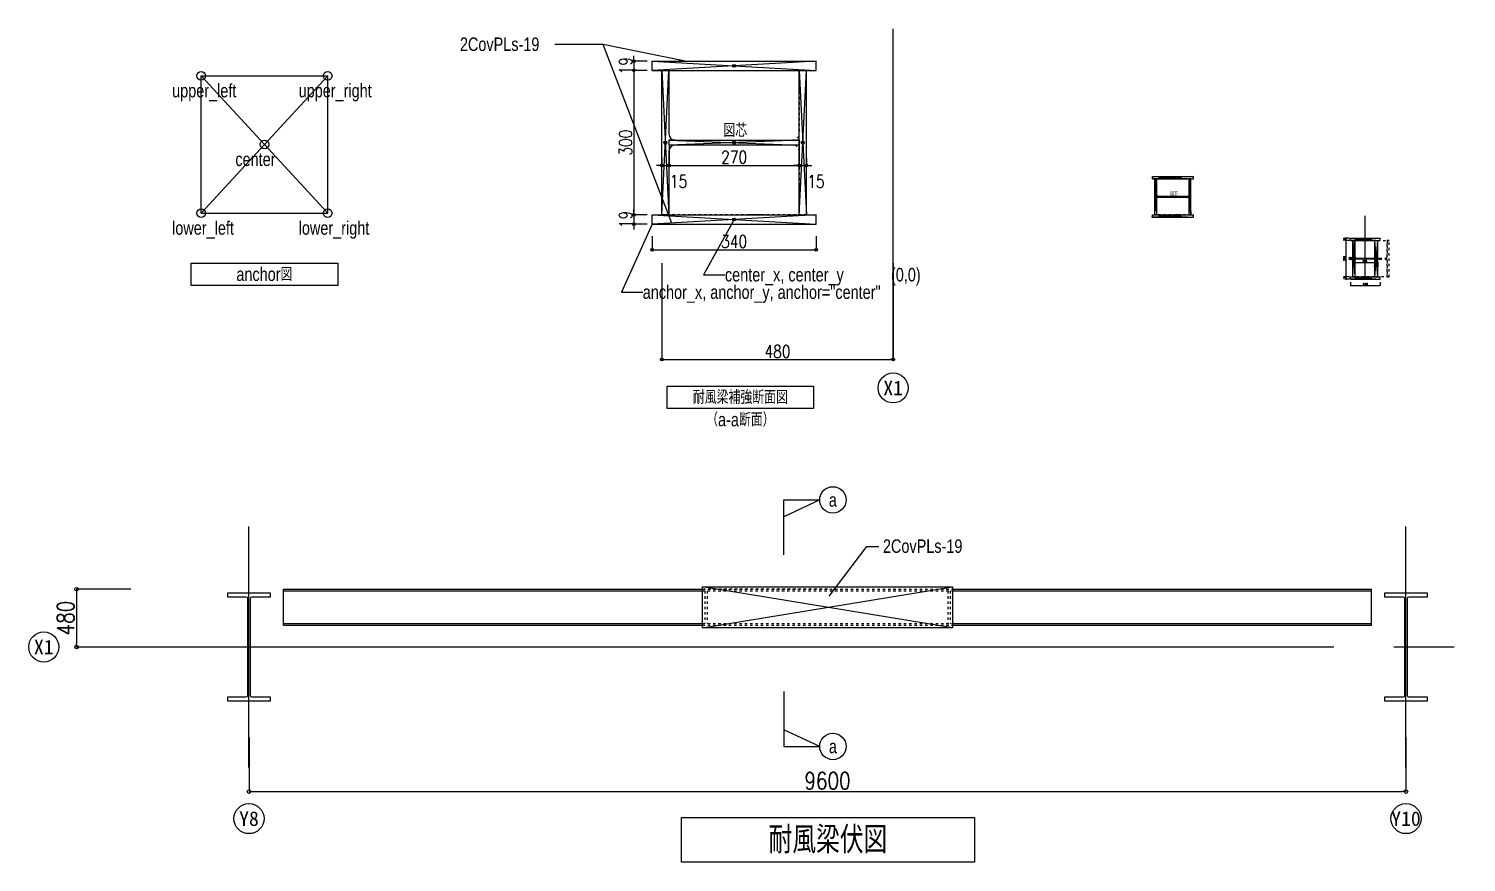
# Model space of a CAD drawing. Header units: millimetres. Extents: x -8795 to 3133, y 22427 to 35497.
# Drawn here: x -8795 to 3133, y 22427 to 29345 of the extents above; entities that cross this region are included whole.
import ezdxf
from ezdxf.enums import TextEntityAlignment as Align

# ---------------------------------------------------------------- set-up
doc = ezdxf.new("R2010")
doc.units = ezdxf.units.MM
doc.header["$LTSCALE"] = 200
doc.linetypes.add('CENTER2', pattern=[2.3, 2, -0.1, 0.1, -0.1])
doc.linetypes.add('TEN2', pattern=[0.22, 0.1, -0.12])
for name, color, linetype in [('DIM', 7, 'Continuous'), ('HASIRA2', 6, 'TEN2'), ('OOBARI', 3, 'Continuous'), ('SUNPO', 144, 'Continuous'), ('TOURI', 2, 'CENTER2'), ('記号', 7, 'Continuous')]:
    doc.layers.add(name, color=color, linetype=linetype)
doc.styles.add('KANJIY', font='extslim2.shx', dxfattribs={"width": 0.8, "bigfont": 'extfont2.shx'})
doc.styles.get("Standard").update_dxf_attribs({"font": 'arial.ttf'})
doc.styles.add('YSTYLE', font='SIMPLEX', dxfattribs={"width": 0.8})
doc.styles.add('ＭＳ ゴシック', font='', dxfattribs={"bigfont": 'ＭＳ ゴシック'})
doc.styles.get('ＭＳ ゴシック').set_extended_font_data('ＭＳ ゴシック')
doc.dimstyles.get("Standard").update_dxf_attribs({"dimtxt": 0.18, "dimasz": 0.18, "dimexe": 0.18, "dimexo": 0.0625, "dimgap": 0.09, "dimtad": 0, "dimtih": 1, "dimtoh": 1, "dimdec": 4, "dimzin": 0, "dimdsep": 46, "dimtxsty": 'Standard', "dimcen": 0.09, "dimadec": 0, "dimazin": 0, "dimtfac": 1, "dimtdec": 4, "dimtofl": 0, "dimtmove": 0, "dimatfit": 3, "dimfxl": 1, "dimtolj": 1, "dimtzin": 0, "dimarcsym": 0})

# ---------------------------------------------------------------- blocks, each defined once
blk = doc.blocks.new('DOT', base_point=(67.93, 38.86))
blk.add_line((67.93, 38.86), (66.93, 38.86))
blk.add_circle((67.93, 38.86), 0.5)
blk = doc.blocks.new('*D4')
at = {"layer": 'Defpoints', "color": 0, "transparency": 16777216}
for p in [(-7948, 24694), (-8398, 24214), (-7948, 24214)]:
    blk.add_point(p, dxfattribs=at)
at = {"layer": 'DIM', "color": 0, "lineweight": -2, "transparency": 16777216}
for p, q in [((-7948, 24694), (-8398, 24694)), ((-8398, 24664), (-8398, 24244)), ((-7948, 24214), (-8398, 24214))]:
    blk.add_line(p, q, dxfattribs=at)
at = {"layer": 'DIM', "color": 0, "lineweight": -2, "transparency": 16777216, "xscale": 30, "yscale": 30, "zscale": 30}
for p, rotation in [((-8398, 24694), 90), ((-8398, 24214), 270)]:
    blk.add_blockref('DOT', p, dxfattribs=dict(at, rotation=rotation))
at = {"layer": 'DIM', "color": 0, "transparency": 16777216, "insert": (-8488, 24454), "char_height": 140, "attachment_point": 5, "rotation": 90, "style": 'YSTYLE'}
blk.add_mtext('\\A1;480', dxfattribs=at)
blk = doc.blocks.new('_Dot')
at = {"color": 0, "lineweight": -2}
blk.add_line((-0.5, 0), (-1, 0), dxfattribs=at)
at = {"color": 0, "const_width": 0.5}
blk.add_lwpolyline([(-0.25, 0, 1), (0.25, 0, 1)], format="xyb", close=True, dxfattribs=at)
blk = doc.blocks.new('*U5')
at = {"color": 0}
for p, q in [((-175, 0), (175, 0)), ((-175, -36), (-175, 0)), ((175, 0), (175, -36)), ((-22.5, -36), (-175, -36)), ((-9.5, -851), (-9.5, -49)), ((9.5, -49), (9.5, -851)), ((175, -36), (22.5, -36)), ((-175, -864), (-22.5, -864)), ((-175, -900), (-175, -864)), ((175, -900), (-175, -900)), ((22.5, -864), (175, -864)), ((175, -864), (175, -900))]:
    blk.add_line(p, q, dxfattribs=at)
for centre, start, end in [((-22.5, -49), 0, 90), ((22.5, -49), 90, 180), ((-22.5, -851), 270, 0), ((22.5, -851), 180, 270)]:
    blk.add_arc(centre, 13, start, end, dxfattribs=at)
blk = doc.blocks.new('*D10')
at = {"layer": 'Defpoints', "color": 0, "transparency": 16777216}
for p in [(-6967, 23464), (2633, 23464), (2633, 23014)]:
    blk.add_point(p, dxfattribs=at)
at = {"layer": 'DIM', "color": 0, "lineweight": -2, "transparency": 16777216}
for p, q in [((-6967, 23464), (-6967, 23014)), ((2633, 23464), (2633, 23014)), ((-6937, 23014), (2603, 23014))]:
    blk.add_line(p, q, dxfattribs=at)
at = {"layer": 'DIM', "color": 0, "lineweight": -2, "transparency": 16777216, "xscale": 30, "yscale": 30, "zscale": 30, "rotation": 180}
blk.add_blockref('DOT', (-6967, 23014), dxfattribs=at)
at = {"layer": 'DIM', "color": 0, "lineweight": -2, "transparency": 16777216, "xscale": 30, "yscale": 30, "zscale": 30}
blk.add_blockref('DOT', (2633, 23014), dxfattribs=at)
at = {"layer": 'DIM', "color": 0, "transparency": 16777216, "insert": (-2167, 23104), "char_height": 140, "attachment_point": 5, "style": 'YSTYLE'}
blk.add_mtext('\\A1;9600', dxfattribs=at)
blk = doc.blocks.new('*D11')
at = {"layer": 'Defpoints', "color": 0, "transparency": 16777216}
for p in [(-3542, 27400), (-1622, 27400), (-1622, 26600)]:
    blk.add_point(p, dxfattribs=at)
at = {"layer": 'DIM', "color": 0, "lineweight": -2, "transparency": 16777216}
for p, q in [((-3542, 27400), (-3542, 26600)), ((-1622, 27400), (-1622, 26600)), ((-3520, 26600), (-1645, 26600))]:
    blk.add_line(p, q, dxfattribs=at)
at = {"layer": 'DIM', "color": 0, "lineweight": -2, "transparency": 16777216, "xscale": 22.5, "yscale": 22.5, "zscale": 22.5, "rotation": 180}
blk.add_blockref('DOT', (-3542, 26600), dxfattribs=at)
at = {"layer": 'DIM', "color": 0, "lineweight": -2, "transparency": 16777216, "xscale": 22.5, "yscale": 22.5, "zscale": 22.5}
blk.add_blockref('DOT', (-1622, 26600), dxfattribs=at)
at = {"layer": 'DIM', "color": 0, "transparency": 16777216, "insert": (-2582, 26667), "char_height": 105, "attachment_point": 5, "style": 'YSTYLE'}
blk.add_mtext('\\A1;480', dxfattribs=at)
blk = doc.blocks.new('*D14')
at = {"layer": 'Defpoints', "color": 0, "transparency": 16777216}
for p in [(-3622, 27624), (-2262, 27624), (-2262, 27511)]:
    blk.add_point(p, dxfattribs=at)
at = {"layer": 'DIM', "color": 0, "lineweight": -2, "transparency": 16777216}
for p, q in [((-3622, 27624), (-3622, 27511)), ((-2262, 27624), (-2262, 27511)), ((-3600, 27511), (-2285, 27511))]:
    blk.add_line(p, q, dxfattribs=at)
at = {"layer": 'DIM', "color": 0, "lineweight": -2, "transparency": 16777216, "xscale": 22.5, "yscale": 22.5, "zscale": 22.5, "rotation": 180}
blk.add_blockref('DOT', (-3622, 27511), dxfattribs=at)
at = {"layer": 'DIM', "color": 0, "lineweight": -2, "transparency": 16777216, "xscale": 22.5, "yscale": 22.5, "zscale": 22.5}
blk.add_blockref('DOT', (-2262, 27511), dxfattribs=at)
at = {"layer": 'DIM', "color": 0, "transparency": 16777216, "insert": (-2942, 27579), "char_height": 105, "attachment_point": 5, "style": 'YSTYLE'}
blk.add_mtext('\\A1;340', dxfattribs=at)
blk = doc.blocks.new('*D15')
at = {"layer": 'Defpoints', "color": 0, "transparency": 16777216}
for p in [(-3662, 27800), (-3775, 27724), (-3662, 27724)]:
    blk.add_point(p, dxfattribs=at)
at = {"layer": 'DIM', "color": 0, "lineweight": -2, "transparency": 16777216}
for p, q in [((-3775, 27822), (-3775, 27845)), ((-3662, 27800), (-3775, 27800)), ((-3775, 27800), (-3775, 27724)), ((-3662, 27724), (-3775, 27724)), ((-3775, 27701), (-3775, 27679))]:
    blk.add_line(p, q, dxfattribs=at)
at = {"layer": 'DIM', "color": 0, "lineweight": -2, "transparency": 16777216, "xscale": 22.5, "yscale": 22.5, "zscale": 22.5}
for p, rotation in [((-3775, 27800), 270), ((-3775, 27724), 90)]:
    blk.add_blockref('DOT', p, dxfattribs=dict(at, rotation=rotation))
at = {"layer": 'DIM', "color": 0, "transparency": 16777216, "insert": (-3842, 27762), "char_height": 105, "attachment_point": 5, "rotation": 90, "style": 'YSTYLE'}
blk.add_mtext('\\A1;19', dxfattribs=at)
blk = doc.blocks.new('*D16')
at = {"layer": 'Defpoints', "color": 0, "transparency": 16777216}
for p in [(-3662, 29000), (-3775, 27800), (-3662, 27800)]:
    blk.add_point(p, dxfattribs=at)
at = {"layer": 'DIM', "color": 0, "lineweight": -2, "transparency": 16777216}
for p, q in [((-3662, 29000), (-3775, 29000)), ((-3775, 28977), (-3775, 27822)), ((-3662, 27800), (-3775, 27800))]:
    blk.add_line(p, q, dxfattribs=at)
at = {"layer": 'DIM', "color": 0, "lineweight": -2, "transparency": 16777216, "xscale": 22.5, "yscale": 22.5, "zscale": 22.5}
for p, rotation in [((-3775, 29000), 90), ((-3775, 27800), 270)]:
    blk.add_blockref('DOT', p, dxfattribs=dict(at, rotation=rotation))
at = {"layer": 'DIM', "color": 0, "transparency": 16777216, "insert": (-3842, 28400), "char_height": 105, "attachment_point": 5, "rotation": 90, "style": 'YSTYLE'}
blk.add_mtext('\\A1;300', dxfattribs=at)
blk = doc.blocks.new('*D17')
at = {"layer": 'Defpoints', "color": 0, "transparency": 16777216}
for p in [(-3482, 28380), (-2402, 28380), (-2402, 28211)]:
    blk.add_point(p, dxfattribs=at)
at = {"layer": 'DIM', "color": 0, "lineweight": -2, "transparency": 16777216}
for p, q in [((-3482, 28380), (-3482, 28211)), ((-2402, 28380), (-2402, 28211)), ((-3460, 28211), (-2425, 28211))]:
    blk.add_line(p, q, dxfattribs=at)
at = {"layer": 'DIM', "color": 0, "lineweight": -2, "transparency": 16777216, "xscale": 22.5, "yscale": 22.5, "zscale": 22.5, "rotation": 180}
blk.add_blockref('DOT', (-3482, 28211), dxfattribs=at)
at = {"layer": 'DIM', "color": 0, "lineweight": -2, "transparency": 16777216, "xscale": 22.5, "yscale": 22.5, "zscale": 22.5}
blk.add_blockref('DOT', (-2402, 28211), dxfattribs=at)
at = {"layer": 'DIM', "color": 0, "transparency": 16777216, "insert": (-2942, 28279), "char_height": 105, "attachment_point": 5, "style": 'YSTYLE'}
blk.add_mtext('\\A1;270', dxfattribs=at)
blk = doc.blocks.new('*D18')
at = {"layer": 'Defpoints', "color": 0, "transparency": 16777216}
for p in [(-3542, 28267), (-3482, 28267), (-3482, 28211)]:
    blk.add_point(p, dxfattribs=at)
at = {"layer": 'DIM', "color": 0, "lineweight": -2, "transparency": 16777216}
for p, q in [((-3565, 28211), (-3587, 28211)), ((-3542, 28267), (-3542, 28211)), ((-3542, 28211), (-3482, 28211)), ((-3482, 28267), (-3482, 28211)), ((-3460, 28211), (-3437, 28211))]:
    blk.add_line(p, q, dxfattribs=at)
at = {"layer": 'DIM', "color": 0, "lineweight": -2, "transparency": 16777216, "xscale": 22.5, "yscale": 22.5, "zscale": 22.5}
blk.add_blockref('DOT', (-3542, 28211), dxfattribs=at)
at = {"layer": 'DIM', "color": 0, "lineweight": -2, "transparency": 16777216, "xscale": 22.5, "yscale": 22.5, "zscale": 22.5, "rotation": 180}
blk.add_blockref('DOT', (-3482, 28211), dxfattribs=at)
at = {"layer": 'DIM', "color": 0, "transparency": 16777216, "insert": (-3403, 28078), "char_height": 105, "attachment_point": 5, "style": 'YSTYLE'}
blk.add_mtext('\\A1;15', dxfattribs=at)
blk = doc.blocks.new('*D28')
at = {"layer": 'Defpoints', "color": 0, "transparency": 16777216}
for p in [(-3775, 29000), (-3662, 29076), (-3662, 29000)]:
    blk.add_point(p, dxfattribs=at)
at = {"layer": 'DIM', "color": 0, "lineweight": -2, "transparency": 16777216}
for p, q in [((-3775, 29098), (-3775, 29121)), ((-3662, 29076), (-3775, 29076)), ((-3775, 29076), (-3775, 29000)), ((-3662, 29000), (-3775, 29000)), ((-3775, 28977), (-3775, 28955))]:
    blk.add_line(p, q, dxfattribs=at)
at = {"layer": 'DIM', "color": 0, "lineweight": -2, "transparency": 16777216, "xscale": 22.5, "yscale": 22.5, "zscale": 22.5}
for p, rotation in [((-3775, 29076), 270), ((-3775, 29000), 90)]:
    blk.add_blockref('DOT', p, dxfattribs=dict(at, rotation=rotation))
at = {"layer": 'DIM', "color": 0, "transparency": 16777216, "insert": (-3842, 29038), "char_height": 105, "attachment_point": 5, "rotation": 90, "style": 'YSTYLE'}
blk.add_mtext('\\A1;19', dxfattribs=at)
blk = doc.blocks.new('*D29')
at = {"layer": 'Defpoints', "color": 0, "transparency": 16777216}
for p in [(2173, 27243), (2418, 27243), (2418, 27215)]:
    blk.add_point(p, dxfattribs=at)
at = {"layer": 'DIM', "color": 0, "lineweight": -2, "transparency": 16777216}
for p, q in [((2173, 27243), (2173, 27215)), ((2176, 27215), (2414, 27215)), ((2418, 27243), (2418, 27215))]:
    blk.add_line(p, q, dxfattribs=at)
at = {"layer": 'DIM', "color": 0, "lineweight": -2, "transparency": 16777216, "xscale": 3.75, "yscale": 3.75, "zscale": 3.75, "rotation": 180}
blk.add_blockref('DOT', (2173, 27215), dxfattribs=at)
at = {"layer": 'DIM', "color": 0, "lineweight": -2, "transparency": 16777216, "xscale": 3.75, "yscale": 3.75, "zscale": 3.75}
blk.add_blockref('DOT', (2418, 27215), dxfattribs=at)
at = {"layer": 'DIM', "color": 0, "transparency": 16777216, "insert": (2295, 27226), "char_height": 17.5, "attachment_point": 5, "style": 'YSTYLE'}
blk.add_mtext('\\A1;246', dxfattribs=at)
blk = doc.blocks.new('*D30')
at = {"layer": 'Defpoints', "color": 0, "transparency": 16777216}
for p in [(2135, 27268), (2163, 27287), (2163, 27268)]:
    blk.add_point(p, dxfattribs=at)
at = {"layer": 'DIM', "color": 0, "lineweight": -2, "transparency": 16777216}
for p, q in [((2135, 27291), (2135, 27294)), ((2163, 27287), (2135, 27287)), ((2135, 27287), (2135, 27268)), ((2163, 27268), (2135, 27268)), ((2135, 27264), (2135, 27260))]:
    blk.add_line(p, q, dxfattribs=at)
at = {"layer": 'DIM', "color": 0, "lineweight": -2, "transparency": 16777216, "xscale": 3.75, "yscale": 3.75, "zscale": 3.75}
for p, rotation in [((2135, 27287), 270), ((2135, 27268), 90)]:
    blk.add_blockref('DOT', p, dxfattribs=dict(at, rotation=rotation))
at = {"layer": 'DIM', "color": 0, "transparency": 16777216, "insert": (2123, 27277), "char_height": 17.5, "attachment_point": 5, "rotation": 90, "style": 'YSTYLE'}
blk.add_mtext('\\A1;19', dxfattribs=at)
blk = doc.blocks.new('*D31')
at = {"layer": 'Defpoints', "color": 0, "transparency": 16777216}
for p in [(2163, 27587), (2135, 27287), (2163, 27287)]:
    blk.add_point(p, dxfattribs=at)
at = {"layer": 'DIM', "color": 0, "lineweight": -2, "transparency": 16777216}
for p, q in [((2163, 27587), (2135, 27587)), ((2135, 27583), (2135, 27291)), ((2163, 27287), (2135, 27287))]:
    blk.add_line(p, q, dxfattribs=at)
at = {"layer": 'DIM', "color": 0, "lineweight": -2, "transparency": 16777216, "xscale": 3.75, "yscale": 3.75, "zscale": 3.75}
for p, rotation in [((2135, 27587), 90), ((2135, 27287), 270)]:
    blk.add_blockref('DOT', p, dxfattribs=dict(at, rotation=rotation))
at = {"layer": 'DIM', "color": 0, "transparency": 16777216, "insert": (2123, 27437), "char_height": 17.5, "attachment_point": 5, "rotation": 90, "style": 'YSTYLE'}
blk.add_mtext('\\A1;300', dxfattribs=at)
blk = doc.blocks.new('*D32')
at = {"layer": 'Defpoints', "color": 0, "transparency": 16777216}
for p in [(2208, 27432), (2373, 27432), (2373, 27404)]:
    blk.add_point(p, dxfattribs=at)
at = {"layer": 'DIM', "color": 0, "lineweight": -2, "transparency": 16777216}
for p, q in [((2208, 27432), (2208, 27404)), ((2211, 27404), (2369, 27404)), ((2373, 27432), (2373, 27404))]:
    blk.add_line(p, q, dxfattribs=at)
at = {"layer": 'DIM', "color": 0, "lineweight": -2, "transparency": 16777216, "xscale": 3.75, "yscale": 3.75, "zscale": 3.75, "rotation": 180}
blk.add_blockref('DOT', (2208, 27404), dxfattribs=at)
at = {"layer": 'DIM', "color": 0, "lineweight": -2, "transparency": 16777216, "xscale": 3.75, "yscale": 3.75, "zscale": 3.75}
blk.add_blockref('DOT', (2373, 27404), dxfattribs=at)
at = {"layer": 'DIM', "color": 0, "transparency": 16777216, "insert": (2290, 27415), "char_height": 17.5, "attachment_point": 5, "style": 'YSTYLE'}
blk.add_mtext('\\A1;166', dxfattribs=at)
blk = doc.blocks.new('*D33')
at = {"layer": 'Defpoints', "color": 0, "transparency": 16777216}
for p in [(2193, 27404), (2208, 27404), (2208, 27376)]:
    blk.add_point(p, dxfattribs=at)
at = {"layer": 'DIM', "color": 0, "lineweight": -2, "transparency": 16777216}
for p, q in [((2189, 27376), (2185, 27376)), ((2193, 27404), (2193, 27376)), ((2193, 27376), (2208, 27376)), ((2208, 27404), (2208, 27376)), ((2211, 27376), (2215, 27376))]:
    blk.add_line(p, q, dxfattribs=at)
at = {"layer": 'DIM', "color": 0, "lineweight": -2, "transparency": 16777216, "xscale": 3.75, "yscale": 3.75, "zscale": 3.75}
blk.add_blockref('DOT', (2193, 27376), dxfattribs=at)
at = {"layer": 'DIM', "color": 0, "lineweight": -2, "transparency": 16777216, "xscale": 3.75, "yscale": 3.75, "zscale": 3.75, "rotation": 180}
blk.add_blockref('DOT', (2208, 27376), dxfattribs=at)
at = {"layer": 'DIM', "color": 0, "transparency": 16777216, "insert": (2200, 27387), "char_height": 17.5, "attachment_point": 5, "style": 'YSTYLE'}
blk.add_mtext('\\A1;15', dxfattribs=at)
blk = doc.blocks.new('*D34')
at = {"layer": 'Defpoints', "color": 0, "transparency": 16777216}
for p in [(2373, 27404), (2398, 27404), (2398, 27376)]:
    blk.add_point(p, dxfattribs=at)
at = {"layer": 'DIM', "color": 0, "lineweight": -2, "transparency": 16777216}
for p, q in [((2369, 27376), (2366, 27376)), ((2373, 27404), (2373, 27376)), ((2373, 27376), (2398, 27376)), ((2398, 27404), (2398, 27376)), ((2402, 27376), (2406, 27376))]:
    blk.add_line(p, q, dxfattribs=at)
at = {"layer": 'DIM', "color": 0, "lineweight": -2, "transparency": 16777216, "xscale": 3.75, "yscale": 3.75, "zscale": 3.75}
blk.add_blockref('DOT', (2373, 27376), dxfattribs=at)
at = {"layer": 'DIM', "color": 0, "lineweight": -2, "transparency": 16777216, "xscale": 3.75, "yscale": 3.75, "zscale": 3.75, "rotation": 180}
blk.add_blockref('DOT', (2398, 27376), dxfattribs=at)
at = {"layer": 'DIM', "color": 0, "transparency": 16777216, "insert": (2386, 27387), "char_height": 17.5, "attachment_point": 5, "style": 'YSTYLE'}
blk.add_mtext('\\A1;25', dxfattribs=at)
blk = doc.blocks.new('*D35')
at = {"layer": 'Defpoints', "color": 0, "transparency": 16777216}
for p in [(2208, 27442), (2180, 27432), (2208, 27432)]:
    blk.add_point(p, dxfattribs=at)
at = {"layer": 'DIM', "color": 0, "lineweight": -2, "transparency": 16777216}
for p, q in [((2180, 27446), (2180, 27449)), ((2208, 27442), (2180, 27442)), ((2180, 27442), (2180, 27432)), ((2208, 27432), (2180, 27432)), ((2180, 27428), (2180, 27424))]:
    blk.add_line(p, q, dxfattribs=at)
at = {"layer": 'DIM', "color": 0, "lineweight": -2, "transparency": 16777216, "xscale": 3.75, "yscale": 3.75, "zscale": 3.75}
for p, rotation in [((2180, 27442), 270), ((2180, 27432), 90)]:
    blk.add_blockref('DOT', p, dxfattribs=dict(at, rotation=rotation))
at = {"layer": 'DIM', "color": 0, "transparency": 16777216, "insert": (2168, 27437), "char_height": 17.5, "attachment_point": 5, "rotation": 90, "style": 'YSTYLE'}
blk.add_mtext('\\A1;10', dxfattribs=at)
blk = doc.blocks.new('*D36')
at = {"layer": 'Defpoints', "color": 0, "transparency": 16777216}
for p in [(2135, 27587), (2163, 27606), (2163, 27587)]:
    blk.add_point(p, dxfattribs=at)
at = {"layer": 'DIM', "color": 0, "lineweight": -2, "transparency": 16777216}
for p, q in [((2135, 27610), (2135, 27613)), ((2163, 27606), (2135, 27606)), ((2135, 27606), (2135, 27587)), ((2163, 27587), (2135, 27587)), ((2135, 27583), (2135, 27579))]:
    blk.add_line(p, q, dxfattribs=at)
at = {"layer": 'DIM', "color": 0, "lineweight": -2, "transparency": 16777216, "xscale": 3.75, "yscale": 3.75, "zscale": 3.75}
for p, rotation in [((2135, 27606), 270), ((2135, 27587), 90)]:
    blk.add_blockref('DOT', p, dxfattribs=dict(at, rotation=rotation))
at = {"layer": 'DIM', "color": 0, "transparency": 16777216, "insert": (2123, 27596), "char_height": 17.5, "attachment_point": 5, "rotation": 90, "style": 'YSTYLE'}
blk.add_mtext('\\A1;19', dxfattribs=at)
blk = doc.blocks.new('*D38')
at = {"layer": 'Defpoints', "color": 0, "transparency": 16777216}
for p in [(-2402, 28267), (-2342, 28267), (-2342, 28211)]:
    blk.add_point(p, dxfattribs=at)
at = {"layer": 'DIM', "color": 0, "lineweight": -2, "transparency": 16777216}
for p, q in [((-2425, 28211), (-2447, 28211)), ((-2402, 28267), (-2402, 28211)), ((-2402, 28211), (-2342, 28211)), ((-2342, 28267), (-2342, 28211)), ((-2320, 28211), (-2297, 28211))]:
    blk.add_line(p, q, dxfattribs=at)
at = {"layer": 'DIM', "color": 0, "lineweight": -2, "transparency": 16777216, "xscale": 22.5, "yscale": 22.5, "zscale": 22.5}
blk.add_blockref('DOT', (-2402, 28211), dxfattribs=at)
at = {"layer": 'DIM', "color": 0, "lineweight": -2, "transparency": 16777216, "xscale": 22.5, "yscale": 22.5, "zscale": 22.5, "rotation": 180}
blk.add_blockref('DOT', (-2342, 28211), dxfattribs=at)
at = {"layer": 'DIM', "color": 0, "transparency": 16777216, "insert": (-2263, 28078), "char_height": 105, "attachment_point": 5, "style": 'YSTYLE'}
blk.add_mtext('\\A1;15', dxfattribs=at)

msp = doc.modelspace()

# ---------------------------------------------------------------- linework, layer by layer
at = {"color": 0}
for p, q in [((-3622.2, 28999.9), (-3622.2, 29075.9)), ((-3622.2, 29075.9), (-2262.2, 29075.9)), ((-3622.2, 28999.9), (-2262.2, 28999.9)), ((-3542.2, 28999.9), (-3482.2, 28999.9)), ((-3542.2, 27799.9), (-3542.2, 28999.9)), ((-3482.2, 28999.9), (-3482.2, 28471.9)), ((-2402.2, 27799.9), (-2402.2, 28999.9)), ((-2342.3, 27802.9), (-2342.3, 29002.9)), ((-2262.2, 28999.9), (-2262.2, 29075.9)), ((-7364.3, 27814.5), (-7364.3, 28954.5)), ((-7364.3, 28954.5), (-6314.3, 28954.5)), ((-6314.3, 27814.5), (-6314.3, 28954.5)), ((-3430.2, 28419.9), (-2402.2, 28419.9)), ((-2402.2, 28419.9), (-2402.2, 28379.9)), ((-3482.2, 28327.9), (-3482.2, 27799.9)), ((-2402.2, 28379.9), (-3430.2, 28379.9)), ((528.8, 28099.9), (528.8, 28118.9)), ((528.8, 28118.9), (868.8, 28118.9)), ((528.8, 28099.9), (868.8, 28099.9)), ((548.8, 28099.9), (563.8, 28099.9)), ((548.8, 27799.9), (548.8, 28099.9)), ((563.8, 28099.9), (563.8, 27967.9)), ((833.8, 27799.9), (833.8, 28099.9)), ((848.8, 27799.9), (848.8, 28099.9)), ((868.8, 28099.9), (868.8, 28118.9)), ((563.8, 27967.9), (563.8, 27799.9)), ((576.8, 27954.9), (833.8, 27954.9)), ((833.8, 27944.9), (576.8, 27944.9)), ((833.8, 27954.9), (833.8, 27944.9)), ((-7364.3, 27814.5), (-6314.3, 27814.5)), ((-3622.2, 27723.9), (-3622.2, 27799.9)), ((-3622.2, 27799.9), (-2262.2, 27799.9)), ((-3482.2, 27799.9), (-3542.2, 27799.9)), ((-2262.2, 27723.9), (-2262.2, 27799.9)), ((528.8, 27780.9), (528.8, 27799.9)), ((528.8, 27799.9), (868.8, 27799.9)), ((563.8, 27799.9), (548.8, 27799.9)), ((868.8, 27780.9), (868.8, 27799.9)), ((-3622.2, 27723.9), (-2262.2, 27723.9)), ((528.8, 27780.9), (868.8, 27780.9)), ((2172.7, 27586.8), (2172.7, 27605.8)), ((2172.7, 27605.8), (2418.2, 27605.8)), ((2172.7, 27586.8), (2418.2, 27586.8)), ((2192.7, 27586.8), (2207.7, 27586.8)), ((2192.7, 27286.8), (2192.7, 27586.8)), ((2207.7, 27586.8), (2207.7, 27454.8)), ((2373.2, 27441.8), (2373.2, 27586.8)), ((2398.2, 27441.8), (2398.2, 27586.8)), ((2418.2, 27586.8), (2418.2, 27605.8)), ((2220.7, 27441.8), (2413.2, 27441.8)), ((2413.2, 27441.8), (2413.2, 27431.8)), ((2207.7, 27418.8), (2207.7, 27286.8)), ((2413.2, 27431.8), (2220.7, 27431.8)), ((2373.2, 27286.8), (2373.2, 27431.8)), ((2398.2, 27286.8), (2398.2, 27431.8)), ((2172.7, 27267.8), (2172.7, 27286.8)), ((2172.7, 27286.8), (2418.2, 27286.8)), ((2172.7, 27267.8), (2418.2, 27267.8)), ((2207.7, 27286.8), (2192.7, 27286.8)), ((2418.2, 27267.8), (2418.2, 27286.8))]:
    msp.add_line(p, q, dxfattribs=at)
for p, q in [((-3622.2, 29075.9), (-2262.2, 28999.9)), ((-2262.2, 29075.9), (-3622.2, 28999.9)), ((-3542.2, 28999.9), (-3482.2, 27799.9)), ((-3542.2, 27799.9), (-3482.2, 28999.9)), ((-2820.2, 28999.9), (-2720.2, 28999.9)), ((-2402.2, 28999.9), (-2342.2, 27799.9)), ((-2402.2, 27799.9), (-2342.2, 28999.9)), ((-7364.3, 28954.5), (-6314.3, 27814.5)), ((-6314.3, 28954.5), (-7364.3, 27814.5)), ((-3430.2, 28419.9), (-3482.2, 28419.9)), ((-3482.2, 28419.9), (-3482.2, 28379.9)), ((-2402.2, 28419.9), (-3482.2, 28379.9)), ((-3482.2, 28419.9), (-2402.2, 28379.9)), ((-2402.2, 28419.9), (-2402.2, 28379.9)), ((-3430.2, 28379.9), (-3482.2, 28379.9)), ((528.8, 28118.9), (868.8, 28099.9)), ((868.8, 28118.9), (528.8, 28099.9)), ((548.8, 28099.9), (563.8, 27799.9)), ((548.8, 27799.9), (563.8, 28099.9)), ((729.3, 28099.9), (754.3, 28099.9)), ((833.8, 28099.9), (848.8, 27799.9)), ((833.8, 27799.9), (848.8, 28099.9)), ((576.8, 27954.9), (563.8, 27954.9)), ((563.8, 27954.9), (563.8, 27944.9)), ((833.8, 27954.9), (563.8, 27944.9)), ((563.8, 27954.9), (833.8, 27944.9)), ((576.8, 27944.9), (563.8, 27944.9)), ((833.8, 27954.9), (833.8, 27944.9)), ((-3622.2, 27799.9), (-2262.2, 27723.9)), ((-2262.2, 27799.9), (-3622.2, 27723.9)), ((-2720.2, 27799.9), (-2820.2, 27799.9)), ((528.8, 27799.9), (868.8, 27780.9)), ((868.8, 27799.9), (528.8, 27780.9)), ((754.3, 27799.9), (729.3, 27799.9)), ((2295.5, 27267.8), (2295.5, 27792.3)), ((-3622.2, 27723.9), (-3877.2, 27159.3)), ((-2942.2, 27761.9), (-3195.5, 27304)), ((2172.7, 27605.8), (2418.2, 27586.8)), ((2418.2, 27605.8), (2172.7, 27586.8)), ((2192.7, 27586.8), (2207.7, 27286.8)), ((2192.7, 27286.8), (2207.7, 27586.8)), ((2373.2, 27586.8), (2398.2, 27586.8)), ((2398.2, 27286.8), (2373.2, 27586.8)), ((2373.2, 27286.8), (2398.2, 27586.8)), ((2220.7, 27441.8), (2207.7, 27441.8)), ((2207.7, 27441.8), (2207.7, 27431.8)), ((2373.2, 27441.8), (2207.7, 27431.8)), ((2207.7, 27441.8), (2373.2, 27431.8)), ((2373.2, 27441.8), (2373.2, 27431.8)), ((2220.7, 27431.8), (2207.7, 27431.8)), ((-3195.5, 27304), (-3018, 27304)), ((2172.7, 27286.8), (2418.2, 27267.8)), ((2418.2, 27286.8), (2172.7, 27267.8)), ((2398.2, 27286.8), (2373.2, 27286.8)), ((-3877.2, 27159.3), (-3699.7, 27159.3)), ((-6682.1, 24694.1), (-3205, 24694.1)), ((-6682.1, 24394.1), (-6682.1, 24694.1)), ((-3205, 24374.1), (-1129.2, 24714.1)), ((-1129.2, 24374.1), (-3205, 24714.1)), ((-1129.2, 24694.1), (2347.9, 24694.1)), ((2347.9, 24394.1), (2347.9, 24694.1)), ((-6682.1, 24679.1), (-3205, 24679.1)), ((-1129.2, 24679.1), (2347.9, 24679.1)), ((-1129.2, 24498.5), (-1129.2, 24409.1)), ((-6682.1, 24409.1), (-3205, 24409.1)), ((-6682.1, 24394.1), (-3205, 24394.1)), ((-3215, 24409.1), (-3205, 24409.1)), ((-1119.2, 24409.1), (-1129.2, 24409.1)), ((-1129.2, 24409.1), (2347.9, 24409.1)), ((-1129.2, 24394.1), (2347.9, 24394.1))]:
    msp.add_line(p, q)
msp.add_lwpolyline([(-1129.2, 24374.1), (-3205, 24374.1), (-3205, 24714.1), (-1129.2, 24714.1)], close=True)
for centre, radius in [((-7364.3, 28954.5), 36), ((-6314.3, 28954.5), 36), ((-2942.2, 29037.9), 12), ((-6839.3, 28384.5), 36), ((-3512.2, 28399.9), 12), ((-2942.2, 28399.9), 12), ((-2372.2, 28399.9), 12), ((698.8, 28109.4), 3), ((556.3, 27949.9), 3), ((698.8, 27949.9), 3), ((841.3, 27949.9), 3), ((-7364.3, 27814.5), 36), ((-6314.3, 27814.5), 36), ((698.8, 27790.4), 3), ((-2942.2, 27761.9), 12), ((528.8, 27780.9), 3), ((2295.5, 27596.3), 3), ((2200.2, 27436.8), 3), ((2290.5, 27436.8), 3), ((2385.7, 27436.8), 3), ((2295.5, 27277.3), 3)]:
    msp.add_circle(centre, radius)
for centre, radius, start, end in [((-3430.2, 28471.9), 52, 180, 270), ((-3430.2, 28327.9), 52, 90, 180), ((2220.7, 27454.8), 13, 180, 270), ((2220.7, 27418.8), 13, 90, 180)]:
    msp.add_arc(centre, radius, start, end, dxfattribs=at)
at = {"layer": 'DIM'}
for p, q in [((-2530.1, 24979.1), (-2530.1, 25434.7)), ((-2530.1, 25434.7), (-2231.8, 25434.7)), ((-2231.8, 25434.7), (-2530.1, 25295.6)), ((-2530.1, 23844.1), (-2530.1, 23388.5)), ((-2231.8, 23388.5), (-2530.1, 23527.6)), ((-2530.1, 23388.5), (-2231.8, 23388.5))]:
    msp.add_line(p, q, dxfattribs=at)
for points in [[(-7447.3, 27400.7), (-6231.3, 27400.7), (-6231.3, 27215.1), (-7447.3, 27215.1)], [(-3498, 26379.8), (-2281.9, 26379.8), (-2281.9, 26194.2), (-3498, 26194.2)], [(-3379.5, 22798.6), (-947.4, 22798.6), (-947.4, 22427.4), (-3379.5, 22427.4)]]:
    msp.add_lwpolyline(points, close=True, dxfattribs=at)
for centre in [(-2122.3, 25434.7), (-2122.3, 23388.5)]:
    msp.add_circle(centre, 109.6, dxfattribs=at)
at = {"layer": 'HASIRA2'}
for p, q in [((-3482.2, 28999.9), (-2820.2, 28999.9)), ((-2720.2, 28999.9), (-2342.2, 28999.9)), ((-2402.2, 28471.9), (-2402.2, 28999.9)), ((-2402.2, 28999.9), (-2402.2, 28471.9)), ((-2342.2, 28999.9), (-2402.2, 28999.9)), ((-2342.2, 27799.9), (-2342.2, 28999.9)), ((-2402.2, 28419.9), (-2454.2, 28419.9)), ((-2402.2, 28379.9), (-2454.2, 28379.9)), ((-2402.2, 27799.9), (-2402.2, 28327.9)), ((-2402.2, 28327.9), (-2402.2, 27799.9)), ((563.8, 28099.9), (729.3, 28099.9)), ((754.3, 28099.9), (848.8, 28099.9)), ((833.8, 27967.9), (833.8, 28099.9)), ((833.8, 28099.9), (833.8, 27967.9)), ((848.8, 28099.9), (833.8, 28099.9)), ((833.8, 27799.9), (833.8, 27931.9)), ((833.8, 27931.9), (833.8, 27799.9)), ((-2820.2, 27799.9), (-3482.2, 27799.9)), ((-2342.2, 27799.9), (-2720.2, 27799.9)), ((-2402.2, 27799.9), (-2342.2, 27799.9)), ((729.3, 27799.9), (563.8, 27799.9)), ((848.8, 27799.9), (754.3, 27799.9)), ((833.8, 27799.9), (848.8, 27799.9)), ((2207.7, 27586.8), (2373.2, 27586.8)), ((2398.2, 27586.8), (2492.7, 27586.8)), ((2477.7, 27454.8), (2477.7, 27586.8)), ((2477.7, 27586.8), (2477.7, 27454.8)), ((2492.7, 27586.8), (2477.7, 27586.8)), ((2492.7, 27286.8), (2492.7, 27586.8)), ((2413.2, 27441.8), (2464.7, 27441.8)), ((2413.2, 27431.8), (2464.7, 27431.8)), ((2477.7, 27286.8), (2477.7, 27418.8)), ((2477.7, 27418.8), (2477.7, 27286.8)), ((2373.2, 27286.8), (2207.7, 27286.8)), ((2492.7, 27286.8), (2398.2, 27286.8)), ((2477.7, 27286.8), (2492.7, 27286.8)), ((-3205, 24694.1), (-1129.2, 24694.1)), ((-2167.1, 24694.1), (-3188.4, 24694.1)), ((-3205, 24679.1), (-1129.2, 24679.1)), ((-3185, 24679.1), (-3185, 24409.1)), ((-3166, 24679.1), (-3166, 24409.1)), ((-1168.2, 24679.1), (-1168.2, 24409.1)), ((-1149.2, 24679.1), (-1149.2, 24409.1)), ((-3205, 24409.1), (-1129.2, 24409.1)), ((-3205, 24394.1), (-1129.2, 24394.1))]:
    msp.add_line(p, q, dxfattribs=at)
for centre, radius, start, end in [((-2454.2, 28471.9), 52, 270, 0), ((-2454.2, 28327.9), 52, 0, 90), ((2464.7, 27454.8), 13, 270, 0), ((2464.7, 27418.8), 13, 0, 90)]:
    msp.add_arc(centre, radius, start, end, dxfattribs=at)
at = {"layer": 'SUNPO'}
msp.add_line((-3459.4, 27733), (-4029.2, 29214), dxfattribs=at)
at = {"layer": 'TOURI', "ltscale": 25}
for p, q in [((-1622.2, 26599.9), (-1622.2, 29345.3)), ((-6967.1, 23214.1), (-6967.1, 25214.1)), ((2632.9, 23214.1), (2632.9, 25214.1)), ((-7967.1, 24214.1), (3132.9, 24214.1))]:
    msp.add_line(p, q, dxfattribs=at)
at = {"layer": '記号'}
for centre in [(-1622.2, 26364), (-8669.9, 24214.1), (-6967.1, 22789.5), (2632.9, 22789.5)]:
    msp.add_circle(centre, 124.6, dxfattribs=at)

# ---------------------------------------------------------------- block references
at = {"layer": 'OOBARI'}
for p in [(-6967.1, 24664.1), (2632.9, 24664.1)]:
    msp.add_blockref('*U5', p, dxfattribs=at)

# ---------------------------------------------------------------- texts
at = {"layer": 'DIM', "style": 'KANJIY', "width": 0.8}
for s, height, p in [('2CovPLs-19', 112, (-5216.8, 29216.8)), ('upper_left', 112, (-7604.8, 28831.8)), ('upper_right', 112, (-6554.8, 28831.8)), ('図芯', 112, (-3030.5, 28502.1)), ('center', 112, (-7079.8, 28261.8)), ('図芯', 28, (676.7, 27975.4)), ('lower_left', 112, (-7604.8, 27691.8)), ('lower_right', 112, (-6554.8, 27691.8)), ('center_x, center_y', 112, (-3018, 27304)), ('(0,0)', 112, (-1640.3, 27304)), ('anchor_x, anchor_y, anchor="center"', 112, (-3699.7, 27159.3)), ('2CovPLs-19', 112, (-1706.8, 25051.3))]:
    msp.add_text(s, height=height, dxfattribs=at).set_placement(p, align=Align.MIDDLE_LEFT)
for s, height, p in [('anchor図', 112, (-6839.3, 27307.9)), ('耐風梁補強断面図', 112, (-2890, 26287)), ('（a-a断面）', 112, (-2890, 26101.5)), ('a', 112, (-2122.3, 25434.7)), ('a', 112, (-2122.3, 23388.5)), ('耐風梁伏図', 224, (-2163.4, 22613))]:
    msp.add_text(s, height=height, dxfattribs=at).set_placement(p, align=Align.MIDDLE_CENTER)
at = {"layer": '記号', "style": 'ＭＳ ゴシック'}
msp.add_text('X1', height=120, dxfattribs=at).set_placement((-1622.2, 26364), align=Align.MIDDLE_CENTER)
for s, p in [('X1', (-8669.9, 24214.1)), ('Y8', (-6967.1, 22789.5)), ('Y10', (2632.9, 22789.5))]:
    msp.add_text(s, height=120, rotation=359.9914, dxfattribs=at).set_placement(p, align=Align.MIDDLE_CENTER)

# ---------------------------------------------------------------- dimensions: what is measured, and where the dimension line sits
at = {"layer": 'DIM'}
for base, p1, p2, override, picture, middle in [((-3774.7, 28999.9), (-3662.2, 29075.9), (-3662.2, 28999.9), {"dimscale": 150, "dimtxt": 0.7, "dimasz": 0.15, "dimexe": 0, "dimexo": 0, "dimgap": 0.1, "dimtad": 1, "dimtih": 0, "dimtoh": 0, "dimdec": 0, "dimlfac": 0.25, "dimtxsty": 'YSTYLE', "dimblk": 'DOT', "dimtdec": 0, "dimtix": 1, "dimtofl": 1, "dimtmove": 2, "dimtvp": 0.7}, '*D28', (-3842.2, 29037.9)), ((-3774.7, 27799.9), (-3662.2, 28999.9), (-3662.2, 27799.9), {"dimscale": 150, "dimtxt": 0.7, "dimasz": 0.15, "dimexe": 0, "dimexo": 0, "dimgap": 0.1, "dimtad": 1, "dimtih": 0, "dimtoh": 0, "dimdec": 0, "dimlfac": 0.25, "dimtxsty": 'YSTYLE', "dimblk": 'DOT', "dimtdec": 0, "dimtix": 1, "dimtofl": 1, "dimtmove": 2, "dimtvp": 0.7}, '*D16', (-3842.2, 28399.9)), ((-3774.7, 27723.9), (-3662.2, 27799.9), (-3662.2, 27723.9), {"dimscale": 150, "dimtxt": 0.7, "dimasz": 0.15, "dimexe": 0, "dimexo": 0, "dimgap": 0.1, "dimtad": 1, "dimtih": 0, "dimtoh": 0, "dimdec": 0, "dimlfac": 0.25, "dimtxsty": 'YSTYLE', "dimblk": 'DOT', "dimtdec": 0, "dimtix": 1, "dimtofl": 1, "dimtmove": 2, "dimtvp": 0.7}, '*D15', (-3842.2, 27761.9)), ((2134.6, 27586.8), (2162.7, 27605.8), (2162.7, 27586.8), {"dimscale": 25, "dimtxt": 0.7, "dimasz": 0.15, "dimexe": 0, "dimexo": 0, "dimgap": 0.1, "dimtad": 1, "dimtih": 0, "dimtoh": 0, "dimdec": 0, "dimtxsty": 'YSTYLE', "dimblk": 'DOT', "dimtdec": 0, "dimtix": 1, "dimtofl": 1, "dimtmove": 2, "dimtvp": 0.7}, '*D36', (2123.4, 27596.3)), ((2134.6, 27286.8), (2162.7, 27586.8), (2162.7, 27286.8), {"dimscale": 25, "dimtxt": 0.7, "dimasz": 0.15, "dimexe": 0, "dimexo": 0, "dimgap": 0.1, "dimtad": 1, "dimtih": 0, "dimtoh": 0, "dimdec": 0, "dimtxsty": 'YSTYLE', "dimblk": 'DOT', "dimtdec": 0, "dimtix": 1, "dimtofl": 1, "dimtmove": 2, "dimtvp": 0.7}, '*D31', (2123.4, 27436.8)), ((2179.6, 27431.8), (2207.7, 27441.8), (2207.7, 27431.8), {"dimscale": 25, "dimtxt": 0.7, "dimasz": 0.15, "dimexe": 0, "dimexo": 0, "dimgap": 0.1, "dimtad": 1, "dimtih": 0, "dimtoh": 0, "dimdec": 0, "dimtxsty": 'YSTYLE', "dimblk": 'DOT', "dimtdec": 0, "dimtix": 1, "dimtofl": 1, "dimtmove": 2, "dimtvp": 0.7}, '*D35', (2168.4, 27436.8)), ((2134.6, 27267.8), (2162.7, 27286.8), (2162.7, 27267.8), {"dimscale": 25, "dimtxt": 0.7, "dimasz": 0.15, "dimexe": 0, "dimexo": 0, "dimgap": 0.1, "dimtad": 1, "dimtih": 0, "dimtoh": 0, "dimdec": 0, "dimtxsty": 'YSTYLE', "dimblk": 'DOT', "dimtdec": 0, "dimtix": 1, "dimtofl": 1, "dimtmove": 2, "dimtvp": 0.7}, '*D30', (2123.4, 27277.3)), ((-8398.4, 24214.1), (-7948.4, 24694.1), (-7948.4, 24214.1), {"dimscale": 200, "dimtxt": 0.7, "dimasz": 0.15, "dimexe": 0, "dimexo": 0, "dimgap": 0.1, "dimtad": 1, "dimtih": 0, "dimtoh": 0, "dimdec": 0, "dimtxsty": 'YSTYLE', "dimblk": 'DOT', "dimtdec": 0, "dimtix": 1, "dimtofl": 1, "dimtmove": 2, "dimtvp": 0.7}, '*D4', (-8488.4, 24454.1))]:
    dim = msp.add_linear_dim(base=base, p1=p1, p2=p2, angle=270, dimstyle='Standard', override=override, dxfattribs=at)
    dim.commit()
    dim.dimension.update_dxf_attribs({"geometry": picture, "text_midpoint": middle})
for base, p1, p2, override, picture, middle in [((-2402.2, 28211.1), (-3482.2, 28379.9), (-2402.2, 28379.9), {"dimscale": 150, "dimtxt": 0.7, "dimasz": 0.15, "dimexe": 0, "dimexo": 0, "dimgap": 0.1, "dimtad": 1, "dimtih": 0, "dimtoh": 0, "dimdec": 0, "dimlfac": 0.25, "dimtxsty": 'YSTYLE', "dimblk": 'DOT', "dimtdec": 0, "dimtix": 1, "dimtofl": 1, "dimtmove": 2, "dimtvp": 0.7}, '*D17', (-2942.2, 28278.6)), ((-2262.2, 27511.4), (-3622.2, 27623.9), (-2262.2, 27623.9), {"dimscale": 150, "dimtxt": 0.7, "dimasz": 0.15, "dimexe": 0, "dimexo": 0, "dimgap": 0.1, "dimtad": 1, "dimtih": 0, "dimtoh": 0, "dimdec": 0, "dimlfac": 0.25, "dimtxsty": 'YSTYLE', "dimblk": 'DOT', "dimtdec": 0, "dimtix": 1, "dimtofl": 1, "dimtmove": 2, "dimtvp": 0.7}, '*D14', (-2942.2, 27578.9)), ((-1622.2, 26599.9), (-3542.2, 27399.9), (-1622.2, 27399.9), {"dimscale": 150, "dimtxt": 0.7, "dimasz": 0.15, "dimexe": 0, "dimexo": 0, "dimgap": 0.1, "dimtad": 1, "dimtih": 0, "dimtoh": 0, "dimdec": 0, "dimlfac": 0.25, "dimtxsty": 'YSTYLE', "dimblk": 'DOT', "dimtdec": 0, "dimtix": 1, "dimtofl": 1, "dimtmove": 2, "dimtvp": 0.7}, '*D11', (-2582.2, 26667.4)), ((2207.7, 27375.5), (2192.7, 27403.7), (2207.7, 27403.7), {"dimscale": 25, "dimtxt": 0.7, "dimasz": 0.15, "dimexe": 0, "dimexo": 0, "dimgap": 0.1, "dimtad": 1, "dimtih": 0, "dimtoh": 0, "dimdec": 0, "dimtxsty": 'YSTYLE', "dimblk": 'DOT', "dimtdec": 0, "dimtix": 1, "dimtofl": 1, "dimtmove": 2, "dimtvp": 0.7}, '*D33', (2200.2, 27386.8)), ((2373.2267046, 27403.6583053), (2207.7267046, 27431.7833053), (2373.2267046, 27431.7833053), {"dimscale": 25, "dimtxt": 0.7, "dimasz": 0.15, "dimexe": 0, "dimexo": 0, "dimgap": 0.1, "dimtad": 1, "dimtih": 0, "dimtoh": 0, "dimdec": 0, "dimtxsty": 'YSTYLE', "dimblk": 'DOT', "dimtdec": 0, "dimtix": 1, "dimtofl": 1, "dimtmove": 2, "dimtvp": 0.7}, '*D32', (2290.4767046, 27414.9083053)), ((2398.2, 27375.5), (2373.2, 27403.7), (2398.2, 27403.7), {"dimscale": 25, "dimtxt": 0.7, "dimasz": 0.15, "dimexe": 0, "dimexo": 0, "dimgap": 0.1, "dimtad": 1, "dimtih": 0, "dimtoh": 0, "dimdec": 0, "dimtxsty": 'YSTYLE', "dimblk": 'DOT', "dimtdec": 0, "dimtix": 1, "dimtofl": 1, "dimtmove": 2, "dimtvp": 0.7}, '*D34', (2385.7, 27386.8)), ((2418.2267046, 27214.6583053), (2172.7267046, 27242.7833053), (2418.2267046, 27242.7833053), {"dimscale": 25, "dimtxt": 0.7, "dimasz": 0.15, "dimexe": 0, "dimexo": 0, "dimgap": 0.1, "dimtad": 1, "dimtih": 0, "dimtoh": 0, "dimdec": 0, "dimtxsty": 'YSTYLE', "dimblk": 'DOT', "dimtdec": 0, "dimtix": 1, "dimtofl": 1, "dimtmove": 2, "dimtvp": 0.7}, '*D29', (2295.4767046, 27225.9083053)), ((2632.9, 23014.1), (-6967.1, 23464.1), (2632.9, 23464.1), {"dimscale": 200, "dimtxt": 0.7, "dimasz": 0.15, "dimexe": 0, "dimexo": 0, "dimgap": 0.1, "dimtad": 1, "dimtih": 0, "dimtoh": 0, "dimdec": 0, "dimtxsty": 'YSTYLE', "dimblk": 'DOT', "dimtdec": 0, "dimtix": 1, "dimtofl": 1, "dimtmove": 2, "dimtvp": 0.7}, '*D10', (-2167.1, 23104.1))]:
    dim = msp.add_linear_dim(base=base, p1=p1, p2=p2, dimstyle='Standard', override=override, dxfattribs=at)
    dim.commit()
    dim.dimension.update_dxf_attribs({"geometry": picture, "text_midpoint": middle})
for base, p1, p2, picture, middle in [((-3482.2, 28211.1), (-3542.2, 28267.4), (-3482.2, 28267.4), '*D18', (-3402.5, 28078.2)), ((-2342.2, 28211.1), (-2402.2, 28267.4), (-2342.2, 28267.4), '*D38', (-2262.5, 28078.2))]:
    dim = msp.add_linear_dim(base=base, p1=p1, p2=p2, dimstyle='Standard', override={"dimscale": 150, "dimtxt": 0.7, "dimasz": 0.15, "dimexe": 0, "dimexo": 0, "dimgap": 0.1, "dimtad": 1, "dimtih": 0, "dimtoh": 0, "dimdec": 0, "dimlfac": 0.25, "dimtxsty": 'YSTYLE', "dimblk": 'DOT', "dimtdec": 0, "dimtix": 1, "dimtofl": 1, "dimtmove": 2, "dimtvp": 0.7}, dxfattribs=at)
    dim.commit()
    dim.dimension.update_dxf_attribs({"geometry": picture, "text_midpoint": middle, "dimtype": 160})

# ---------------------------------------------------------------- leaders
at = {"layer": 'SUNPO'}
for points in [[(-3348, 29075.9), (-4029.2, 29214), (-4428.4, 29214)], [(-2154.4, 24637.2), (-1841.8, 25048.5), (-1742, 25048.5)]]:
    msp.add_leader(points, dimstyle='Standard', override={"dimscale": 200, "dimtxt": 2.8, "dimasz": 0.25, "dimexe": 0, "dimexo": 0, "dimgap": 0.4, "dimtih": 0, "dimtoh": 0, "dimdec": 0, "dimlunit": 6, "dimtdec": 0, "dimtix": 1, "dimtofl": 1, "dimtmove": 2, "dimfxl": 0}, dxfattribs=at)

doc.saveas('drawing.dxf')
